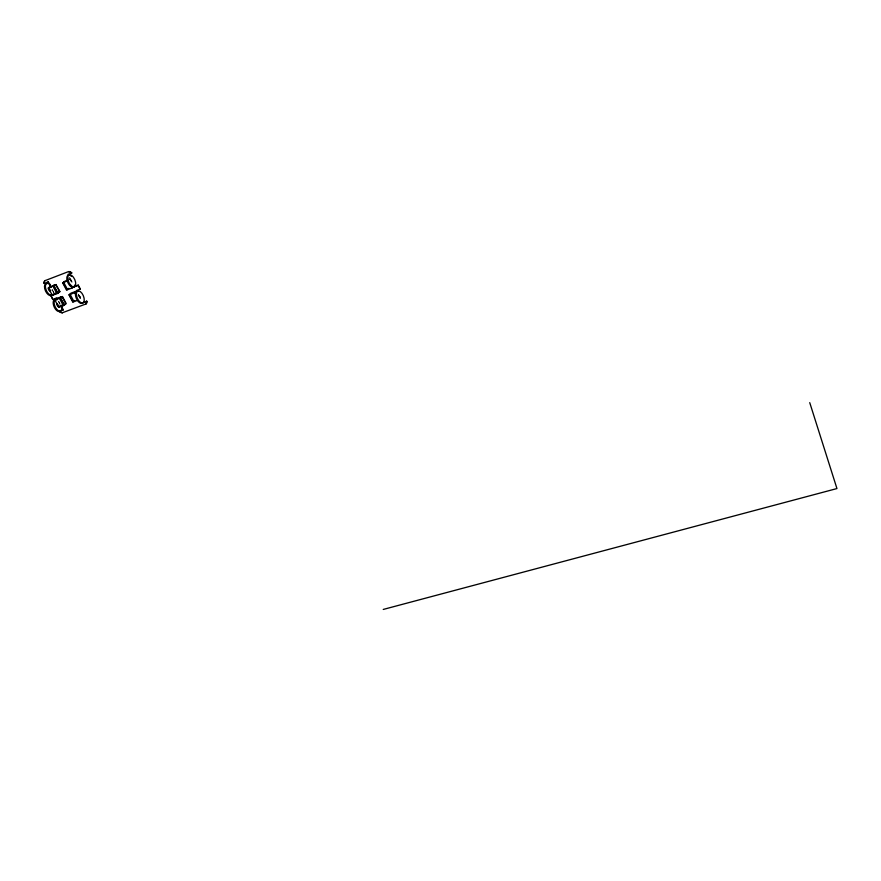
<?xml version="1.0" encoding="UTF-8"?>
<svg xmlns="http://www.w3.org/2000/svg" width="881" height="881" viewBox="0 0 881 881"><rect width="100%" height="100%" fill="white"/><g stroke="black" fill="none" stroke-linecap="round" stroke-linejoin="round"><path stroke-width="0.66" stroke-dasharray="4.41 3.3" d="M79.411 297.271L80.138 296.644M69.203 279.828L70.128 279.057M70.183 279.431L69.423 279.729A1.861 0.936 66.1 0 1 69.687 279.74M78.002 295.829L78.772 295.553M52.309 289.574L54.104 292.888M58.73 301.467L60.029 303.868M52.001 289.618L53.873 293.076M58.509 301.654L60.029 304.474M69.731 277.713L73.277 284.387M78.475 294.144L81.052 298.989M69.357 277.625L72.914 284.299M78.255 294.331L80.843 299.177M58.95 301.875A6.442 3.348 66.3 0 1 59.82 303.251M78.31 296.192A1.85 0.925 66.6 0 1 79.753 296.071A1.85 0.925 66.6 0 1 80.435 298.67M78.266 295.84A1.85 0.925 66.6 0 1 78.849 296.203M79.378 296.919A1.85 0.925 66.6 0 1 79.775 298.252M53.532 291.633A6.497 3.37 65.8 0 1 53.466 292.988M70.557 280.444A1.861 0.936 66.1 0 1 71.141 281.744M69.808 279.751A1.861 0.936 66.1 0 1 71.57 280.554A1.861 0.936 66.1 0 1 71.482 282.911"/><path stroke-width="1.32" d="M86.801 301.214L82.77 302.811L86.801 301.214A3.766 3.15 40.9 0 1 86.019 303.934L62.221 312.81A3.755 3.106 40.8 0 1 59.28 311.467L63.278 309.881L61.329 306.269M70.887 293.197L69.048 294.783L72.947 302.062L74.775 300.465M62.419 312.799L62.441 312.612A3.755 3.106 40.8 0 1 59.501 311.268M54.897 300.047L59.445 298.351L61.318 296.765L56.78 298.45L54.897 300.047L58.818 307.293L63.366 305.608L65.216 304M63.972 305.388L66.273 303.604L62.463 296.523L60.15 298.285L64.423 305.211L60.602 298.119L62.463 296.523M70.117 294.386L74.709 292.679L76.537 291.104L71.956 292.8L70.117 294.386L74.026 301.676L77.462 300.399M58.818 307.293L59.743 306.478M76.537 290.51L80.358 289.078L78.288 285.18L74.246 286.799L78.288 285.18M68.266 280.599L63.674 282.327L67.595 289.673L72.198 287.955L74.026 286.391M65.007 281.171L62.683 282.9L66.527 290.069L68.839 288.329M56.78 297.855L52.783 299.452L50.922 295.399L52.783 299.452M48.411 288.065L54.875 284.794L48.411 288.065L52.364 295.355L56.924 293.659L58.796 292.085L55.393 293.351M57.529 293.428L59.864 291.688L56.021 284.552L53.675 286.281L57.981 293.263L54.126 286.105L56.021 284.552M52.364 295.355L54.248 293.78M54.699 293.99L50.691 295.598M62.683 282.9L67.826 279.916M71.779 272.934L71.559 273.11A3.81 3.194 42.5 0 0 68.586 271.744L68.806 271.557A3.81 3.183 42.5 0 1 71.779 272.934L67.947 274.376M50.525 286.27L48.147 281.854L50.889 287.558M68.597 271.568L44.865 280.709A3.799 3.15 42.4 0 0 44.127 283.462L44.358 283.275A3.799 3.15 42.4 0 1 45.096 280.521M44.127 283.462L48.147 281.854M59.864 291.688L55.569 284.728M69.048 294.783L72.947 302.062M60.679 305.674L64.082 304.419M383.246 609.443L836.95 488.559L809.738 402.639M62.011 296.699L65.183 302.59M52.981 286.347L56.924 293.659M59.445 298.351L63.366 305.608M61.108 306.467L63.047 310.079M63.146 282.724L66.989 289.904M70.513 284.805L72.198 287.955M74.709 292.679L76.383 295.807M78.079 285.367L80.149 289.276M86.591 301.401A3.766 3.15 40.9 0 1 85.809 304.132M59.247 306.225A1.839 0.958 66.3 0 1 57.628 306.192A1.839 0.958 66.3 0 1 57.254 303.549M61.89 306.004A6.442 3.348 66.3 0 1 59.423 311.147A6.442 3.348 66.3 0 1 54.314 304.286A6.442 3.348 66.3 0 1 56.802 299.166M60.822 310.321A6.442 3.348 66.3 0 1 56.109 309.914A6.442 3.348 66.3 0 1 53.201 302.183A6.442 3.348 66.3 0 1 56.924 299.936M59.908 306.258A1.839 0.958 66.3 0 1 58.664 306.236A1.839 0.958 66.3 0 1 57.739 304.198M82.429 302.932A6.475 3.249 66.6 0 1 76.173 297.965A6.475 3.249 66.6 0 1 78.068 291.259M52.552 294.849A6.497 3.37 65.8 0 1 47.376 292.338A6.497 3.37 65.8 0 1 45.68 284.596A6.497 3.37 65.8 0 1 50.261 284.464M52.221 294.419A6.497 3.37 65.7 0 1 45.504 290.961A6.497 3.37 65.7 0 1 47.255 283.528M50.624 290.62A1.861 0.958 65.8 0 1 50.019 290.256M49.732 289.926A1.861 0.958 65.8 0 1 49.149 287.647A1.861 0.958 65.8 0 1 50.47 287.547M50.624 290.278A1.861 0.958 65.8 0 1 49.369 290.631A1.861 0.958 65.8 0 1 48.323 288.34A1.861 0.958 65.8 0 1 49.402 287.602M74.753 285.037A6.53 3.271 66.1 0 1 70.799 286.512A6.53 3.271 66.1 0 1 66.879 279.145A6.53 3.271 66.1 0 1 69.489 275.147M70.513 275.61A6.53 3.271 66.1 0 1 71.548 276.458M76.394 294.54A6.486 3.249 66.6 0 0 82.594 302.987A6.486 3.249 66.6 0 0 81.955 293.296A6.486 3.249 66.6 0 0 76.394 294.54M67.76 278.341A6.53 3.271 66.1 0 0 74.026 286.92A6.53 3.271 66.1 0 0 73.431 277.229A6.53 3.271 66.1 0 0 67.76 278.341"/></g></svg>
